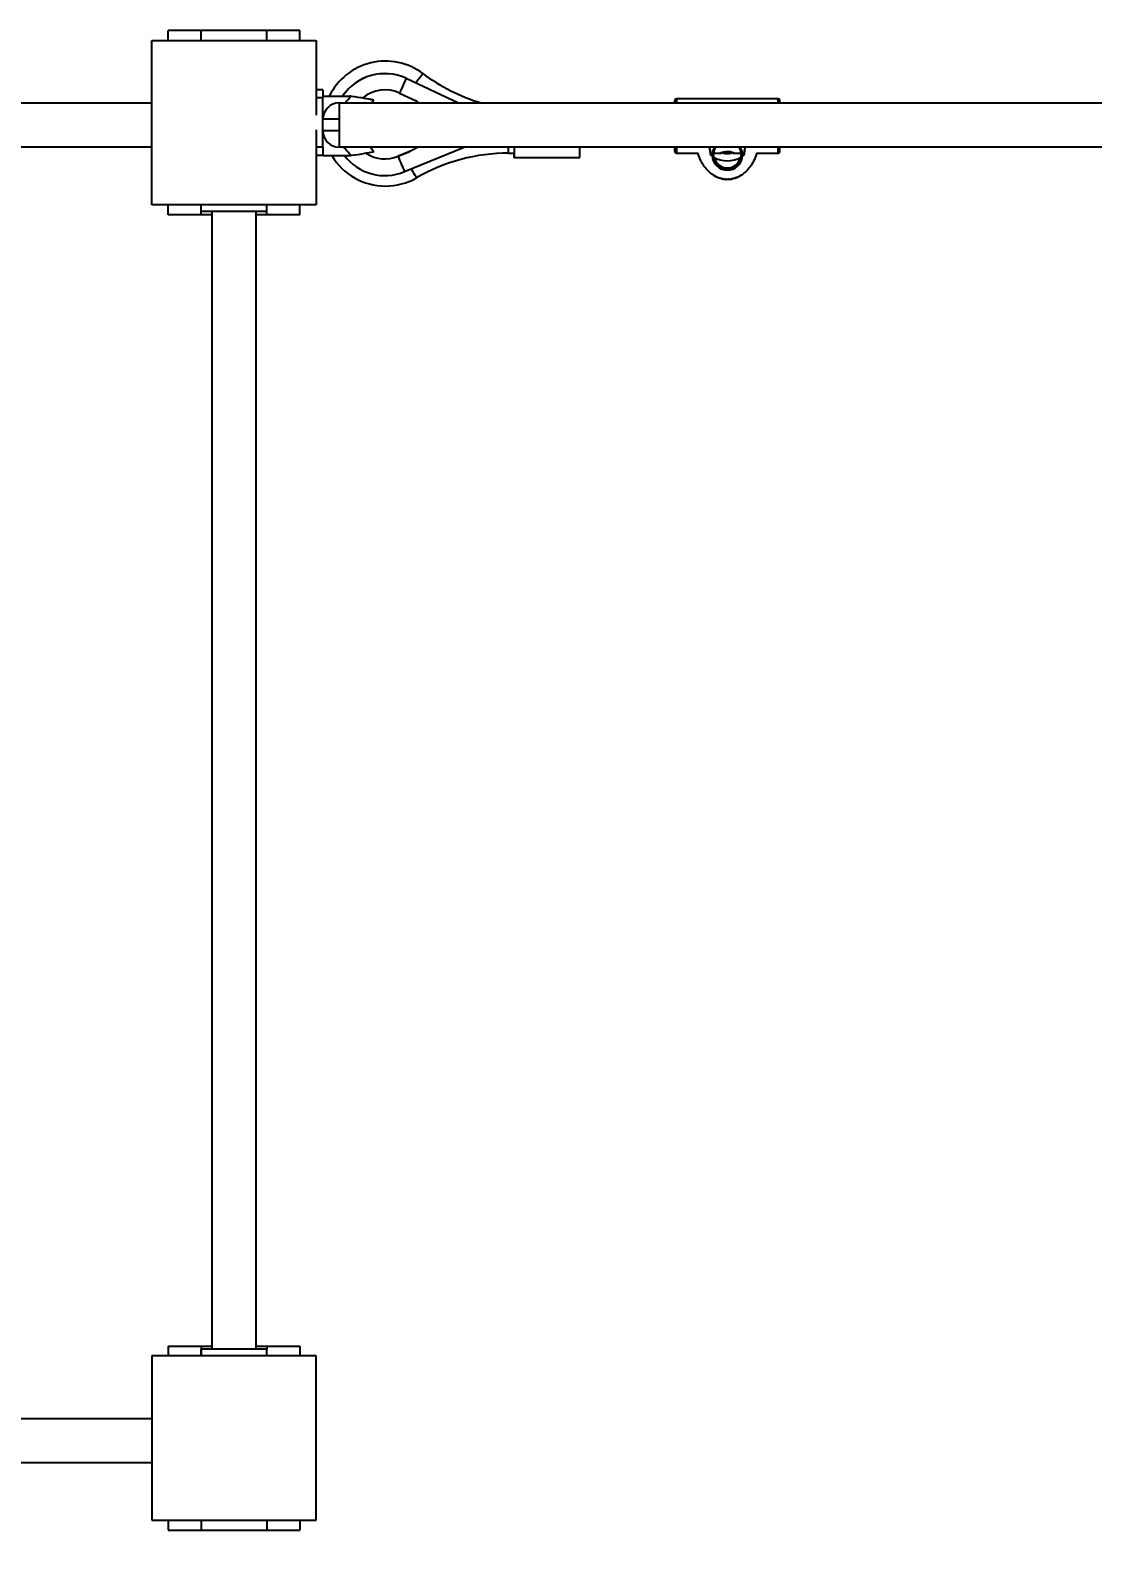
# Model space of a CAD drawing. Header units: millimetres. Extents: x -6755 to 6051, y -4026 to 4737.
# Drawn here: x -2529 to -1883, y -1984 to -1057 of the extents above; entities that cross this region are included whole.
import ezdxf

# ---------------------------------------------------------------- set-up
doc = ezdxf.new("R2010")
doc.units = ezdxf.units.MM
doc.layers.add('DIKOM_РАЗМЕР_ЗОНА', color=7, linetype='Continuous')
doc.layers.add('DIKOM_РАЗМЕР_ОБЪЕКТА', color=7, linetype='Continuous')
doc.styles.add('style1', font='arial.ttf', dxfattribs={"width": 0.8})
doc.dimstyles.new('1-50', dxfattribs={"dimtxt": 300, "dimasz": 200, "dimexe": 100, "dimexo": 0, "dimgap": 100, "dimtad": 1, "dimdec": 0, "dimtxsty": 'style1', "dimcen": 0, "dimclrd": 7, "dimclre": 7, "dimadec": 1, "dimazin": 2, "dimtfac": 1, "dimtdec": 0, "dimtmove": 0, "dimatfit": 3, "dimfxl": 0, "dimlwd": 25, "dimlwe": 18, "dimarcsym": 0})

# ---------------------------------------------------------------- blocks, each defined once
blk = doc.blocks.new('*D9')
at = {"layer": 'Defpoints', "color": 0, "transparency": 16777216}
for p in [(-5255, -1456.99), (3945, -1883.59), (-5255, -2467.29)]:
    blk.add_point(p, dxfattribs=at)
at = {"layer": 'DIKOM_РАЗМЕР_ОБЪЕКТА', "color": 7, "lineweight": 18, "transparency": 16777216}
for p, q in [((-5255, -1456.99), (-5255, -2567.29)), ((3945, -1883.59), (3945, -2567.29))]:
    blk.add_line(p, q, dxfattribs=at)
at = {"layer": 'DIKOM_РАЗМЕР_ОБЪЕКТА', "color": 7, "lineweight": 25, "transparency": 16777216}
blk.add_line((3745, -2467.29), (-5055, -2467.29), dxfattribs=at)
at = {"layer": 'DIKOM_РАЗМЕР_ОБЪЕКТА', "color": 7, "transparency": 16777216}
for points in [[(-5055, -2433.96), (-5055, -2500.63), (-5255, -2467.29)], [(3745, -2433.96), (3745, -2500.63), (3945, -2467.29)]]:
    blk.add_solid(points, dxfattribs=at)
at = {"layer": 'DIKOM_РАЗМЕР_ОБЪЕКТА', "color": 0, "transparency": 16777216, "insert": (-1405.62, -2214.12), "char_height": 300, "attachment_point": 5, "style": 'style1'}
blk.add_mtext('9200', dxfattribs=at)
blk = doc.blocks.new('*D11')
at = {"layer": 'Defpoints', "color": 0, "transparency": 16777216}
for p in [(-6755, -1512.9), (5445, -1512.9), (5445, -3926.5)]:
    blk.add_point(p, dxfattribs=at)
at = {"layer": 'DIKOM_РАЗМЕР_ЗОНА', "color": 7, "lineweight": 18, "transparency": 16777216}
for p, q in [((-6755, -1512.9), (-6755, -4026.5)), ((5445, -1512.9), (5445, -4026.5))]:
    blk.add_line(p, q, dxfattribs=at)
at = {"layer": 'DIKOM_РАЗМЕР_ЗОНА', "color": 7, "lineweight": 25, "transparency": 16777216}
blk.add_line((-6555, -3926.5), (5245, -3926.5), dxfattribs=at)
at = {"layer": 'DIKOM_РАЗМЕР_ЗОНА', "color": 7, "transparency": 16777216}
for points in [[(-6555, -3893.17), (-6555, -3959.83), (-6755, -3926.5)], [(5245, -3893.17), (5245, -3959.83), (5445, -3926.5)]]:
    blk.add_solid(points, dxfattribs=at)
at = {"layer": 'DIKOM_РАЗМЕР_ЗОНА', "color": 0, "transparency": 16777216, "insert": (-417.91, -3673.33), "char_height": 300, "attachment_point": 5, "style": 'style1'}
blk.add_mtext('12200', dxfattribs=at)

msp = doc.modelspace()

# ---------------------------------------------------------------- linework, layer by layer
for p, q in [((-2445, -1062.9), (-2445, -1056.9)), ((-2425, -1056.9), (-2445, -1056.9)), ((-2445, -1062.9), (-2445, -1056.9)), ((-2445, -1056.9), (-2445, -1056.9)), ((-2425, -1062.9), (-2425, -1056.9)), ((-2385, -1056.9), (-2425, -1056.9)), ((-2385, -1062.9), (-2385, -1056.9)), ((-2365, -1056.9), (-2385, -1056.9)), ((-2365, -1062.9), (-2365, -1056.9)), ((-2455, -1162.9), (-2455, -1062.9)), ((-2455, -1062.9), (-2445, -1062.9)), ((-2455, -1100.9), (-2455, -1062.9)), ((-2455, -1062.9), (-2455, -1062.9)), ((-2445, -1062.9), (-2355, -1062.9)), ((-2355, -1062.9), (-2355, -1108.4)), ((-2351, -1092.9), (-2355, -1092.9)), ((-2300.36, -1085.98), (-2300.35, -1085.96)), ((-2300.36, -1085.98), (-2268.51, -1100.9)), ((-2300.35, -1085.96), (-2268.46, -1100.9)), ((-2617.02, -1100.9), (-2455, -1100.9)), ((-2351, -1097.9), (-2355, -1097.9)), ((-2351, -1096.9), (-2344, -1096.9)), ((-2351, -1127.9), (-2351, -1097.9)), ((-2344, -1096.9), (-2334.86, -1096.9)), ((-2341, -1100.9), (-969, -1100.9)), ((-2341, -1100.9), (-2341, -1100.9)), ((-2340.99, -1100.9), (-2093.02, -1100.9)), ((-2340.99, -1100.9), (-2340.99, -1100.9)), ((-2304.35, -1094.94), (-2293.93, -1099.82)), ((-2074, -1098.4), (-2136, -1098.4)), ((-2086.2, -1100.9), (-2086.02, -1100.9)), ((-2341, -1110.9), (-2351, -1110.9)), ((-2341, -1110.9), (-2341, -1117.9)), ((-2355, -1117.4), (-2355, -1162.9)), ((-2341, -1117.9), (-2351, -1117.9)), ((-2455, -1127.9), (-2617.02, -1127.9)), ((-2455, -1162.9), (-2455, -1127.9)), ((-2351, -1127.9), (-2355, -1127.9)), ((-969, -1127.9), (-2341, -1127.9)), ((-2093.02, -1127.9), (-2340.99, -1127.9)), ((-2340.99, -1127.9), (-2340.99, -1127.9)), ((-2297.78, -1130.3), (-2305.3, -1133.38)), ((-2305.3, -1133.38), (-2298.06, -1130.42)), ((-2301.33, -1142.74), (-2265.09, -1127.9)), ((-2136, -1131.4), (-2122.81, -1131.4)), ((-2113.29, -1131.4), (-2108.63, -1131.4)), ((-2107.44, -1131.44), (-2107.9, -1131.4)), ((-2102.1, -1131.4), (-2102.56, -1131.44)), ((-2101.36, -1131.4), (-2096.57, -1131.4)), ((-2094.28, -1128.43), (-2095.04, -1133.01)), ((-2087.19, -1131.4), (-2074, -1131.4)), ((-2351, -1132.9), (-2355, -1132.9)), ((-2350.82, -1132.9), (-2344, -1132.9)), ((-2344, -1132.9), (-2334.86, -1132.9)), ((-2238.11, -1131.51), (-2234.66, -1131.51)), ((-2234.66, -1134.07), (-2194.66, -1134.07)), ((-2234.66, -1134.07), (-2234.66, -1134.07)), ((-2234.66, -1134.07), (-2234.66, -1134.07)), ((-2234.66, -1134.07), (-2234.66, -1134.07)), ((-2114.25, -1133.01), (-2114.96, -1133.01)), ((-2114.25, -1133.01), (-2114.96, -1133.01)), ((-2113.49, -1133.01), (-2114.25, -1133.01)), ((-2114.25, -1133.01), (-2113.49, -1133.01)), ((-2113.52, -1133.01), (-2113.52, -1132.1)), ((-2113.49, -1133.01), (-2113.5, -1132.51)), ((-2105, -1140.51), (-2105, -1140.51)), ((-2096.5, -1132.51), (-2096.51, -1133.01)), ((-2096.51, -1133.01), (-2095.75, -1133.01)), ((-2096.51, -1133.01), (-2095.75, -1133.01)), ((-2095.04, -1133.01), (-2095.75, -1133.01)), ((-2095.04, -1133.01), (-2095.75, -1133.01)), ((-2114.17, -1144.35), (-2113.08, -1145.07)), ((-2114.17, -1144.47), (-2114.17, -1144.36)), ((-2114.16, -1144.36), (-2114.07, -1144.41)), ((-2113.95, -1144.53), (-2114.08, -1144.44)), ((-2114.07, -1144.41), (-2113.96, -1144.48)), ((-2113.96, -1144.48), (-2113.87, -1144.54)), ((-2113.87, -1144.58), (-2113.95, -1144.53)), ((-2113.87, -1144.54), (-2112.56, -1145.36)), ((-2113.08, -1145.07), (-2113.87, -1144.58)), ((-2113.08, -1145.07), (-2113.08, -1145.04)), ((-2113.08, -1145.04), (-2113.08, -1145.15)), ((-2113.08, -1145.17), (-2113.08, -1145.05)), ((-2113.08, -1145.18), (-2112.02, -1145.78)), ((-2112.03, -1145.77), (-2113.08, -1145.19)), ((-2112.84, -1145.17), (-2112.84, -1145.29)), ((-2112.84, -1145.29), (-2112.66, -1145.39)), ((-2112.66, -1145.27), (-2112.66, -1145.39)), ((-2112.56, -1145.36), (-2111.86, -1145.74)), ((-2112.26, -1145.51), (-2112.26, -1145.62)), ((-2112.26, -1145.62), (-2112.17, -1145.68)), ((-2112.17, -1145.56), (-2112.17, -1145.68)), ((-2112.06, -1145.63), (-2112.04, -1145.65)), ((-2112.06, -1145.63), (-2112.06, -1145.74)), ((-2112.03, -1145.77), (-2112.03, -1145.66)), ((-2112.03, -1145.66), (-2111.84, -1145.75)), ((-2111.91, -1145.75), (-2112.01, -1145.7)), ((-2111.86, -1145.74), (-2111.71, -1145.82)), ((-2111.71, -1145.82), (-2111.21, -1146.11)), ((-2111.21, -1146.11), (-2111.02, -1146.22)), ((-2110.94, -1146.28), (-2111.06, -1146.21)), ((-2111.02, -1146.22), (-2110.94, -1146.29)), ((-2110.94, -1146.29), (-2110.94, -1146.28)), ((-2110.94, -1146.28), (-2110.94, -1146.28)), ((-2110.32, -1146.53), (-2110.32, -1146.43)), ((-2110.32, -1146.43), (-2109.23, -1146.79)), ((-2110.12, -1146.48), (-2109.43, -1146.71)), ((-2109.43, -1146.75), (-2110.12, -1146.52)), ((-2109.23, -1146.8), (-2109.23, -1146.9)), ((-2109.23, -1146.9), (-2109.23, -1146.83)), ((-2108.44, -1147.11), (-2108.44, -1147.01)), ((-2108.44, -1147.01), (-2108.24, -1147.03)), ((-2108.24, -1147.03), (-2107.55, -1147.17)), ((-2107.55, -1147.2), (-2108.24, -1147.07)), ((-2107.55, -1147.2), (-2107.55, -1147.2)), ((-2107.35, -1147.22), (-2107.35, -1147.3)), ((-2107.35, -1147.22), (-2107.35, -1147.29)), ((-2107.35, -1147.22), (-2107.35, -1147.3)), ((-2107.35, -1147.3), (-2107.35, -1147.22)), ((-2107.22, -1147.33), (-2106.34, -1147.35)), ((-2106.93, -1147.38), (-2107.21, -1147.33)), ((-2106.7, -1147.41), (-2106.7, -1147.31)), ((-2106.01, -1147.35), (-2104.97, -1147.39)), ((-2105.98, -1147.37), (-2105.98, -1147.47)), ((-2105.98, -1147.4), (-2105.98, -1147.47)), ((-2105.98, -1147.4), (-2105.98, -1147.47)), ((-2105.95, -1147.48), (-2105.69, -1147.5)), ((-2105.75, -1147.36), (-2105.91, -1147.37)), ((-2105.91, -1147.47), (-2105.91, -1147.37)), ((-2105.55, -1147.46), (-2105.91, -1147.47)), ((-2105.6, -1147.46), (-2105.91, -1147.47)), ((-2104.91, -1147.41), (-2104.91, -1147.39)), ((-2103.42, -1147.43), (-2101.9, -1147.18)), ((-2103.4, -1147.32), (-2103.4, -1147.43)), ((-2103.37, -1147.31), (-2103.37, -1147.41)), ((-2103.37, -1147.42), (-2103.37, -1147.41)), ((-2101.94, -1147.19), (-2101.95, -1147.19)), ((-2101.94, -1147.09), (-2101.94, -1147.19)), ((-2101.93, -1147.19), (-2101.93, -1147.09)), ((-2100.87, -1146.93), (-2100.96, -1146.94)), ((-2100.93, -1146.92), (-2100.87, -1146.93)), ((-2100.27, -1146.64), (-2099.38, -1146.31)), ((-2100.27, -1146.74), (-2100.27, -1146.64)), ((-2100.07, -1146.54), (-2099.04, -1146.14)), ((-2099.58, -1146.4), (-2100.07, -1146.58)), ((-2100.07, -1146.58), (-2100.07, -1146.58)), ((-2099.38, -1146.28), (-2099.38, -1146.31)), ((-2099.38, -1146.39), (-2099.38, -1146.28)), ((-2099.38, -1146.28), (-2099.38, -1146.35)), ((-2099.11, -1146.3), (-2099.38, -1146.42)), ((-2099.38, -1146.39), (-2099.38, -1146.34)), ((-2099.38, -1146.42), (-2099.38, -1146.35)), ((-2099.11, -1146.2), (-2099.33, -1146.26)), ((-2099.33, -1146.26), (-2099.33, -1146.37)), ((-2099.11, -1146.2), (-2098.76, -1146.04)), ((-2098.74, -1146.07), (-2099.11, -1146.3)), ((-2098.79, -1146.06), (-2098.35, -1145.96)), ((-2098.35, -1145.96), (-2098.23, -1145.9)), ((-2098.23, -1145.9), (-2097.79, -1145.57)), ((-2097.47, -1145.51), (-2097.84, -1145.63)), ((-2097.47, -1145.39), (-2097.69, -1145.51)), ((-2097.54, -1145.41), (-2096.51, -1144.79)), ((-2097.47, -1145.39), (-2097.25, -1145.24)), ((-2097.2, -1145.35), (-2097.47, -1145.51)), ((-2097.25, -1145.35), (-2097.25, -1145.24)), ((-2096.31, -1144.68), (-2097.2, -1145.24)), ((-2097.2, -1145.21), (-2097.2, -1145.32)), ((-2096.51, -1144.83), (-2097, -1145.14)), ((-2096.31, -1144.69), (-2096.31, -1144.8)), ((-2445, -1162.9), (-2455, -1162.9)), ((-2455, -1162.9), (-2455, -1162.9)), ((-2445, -1168.9), (-2445, -1162.9)), ((-2445, -1168.9), (-2445, -1162.9)), ((-2355, -1162.9), (-2445, -1162.9)), ((-2425, -1166.9), (-2425, -1162.9)), ((-2425, -1166.9), (-2425, -1162.9)), ((-2425, -1166.9), (-2425, -1162.9)), ((-2425, -1166.9), (-2425, -1162.9)), ((-2425, -1166.9), (-2425, -1162.9)), ((-2425, -1166.9), (-2425, -1162.9)), ((-2425, -1166.9), (-2425, -1162.9)), ((-2425, -1166.9), (-2425, -1162.9)), ((-2425, -1166.9), (-2425, -1162.9)), ((-2425, -1166.9), (-2425, -1162.9)), ((-2425, -1168.9), (-2425, -1162.9)), ((-2425, -1166.9), (-2425, -1166.9)), ((-2425, -1166.9), (-2425, -1166.9)), ((-2385, -1166.9), (-2425, -1166.9)), ((-2425, -1166.9), (-2425, -1166.9)), ((-2425, -1166.9), (-2425, -1166.9)), ((-2425, -1166.9), (-2425, -1166.9)), ((-2418.5, -1166.9), (-2418.5, -1858.9)), ((-2418.5, -1166.9), (-2418.5, -1858.9)), ((-2418.5, -1166.9), (-2418.5, -1858.9)), ((-2418.5, -1166.9), (-2418.5, -1858.9)), ((-2418.5, -1166.9), (-2418.5, -1858.9)), ((-2391.5, -1858.9), (-2391.5, -1166.9)), ((-2385, -1166.9), (-2385, -1162.9)), ((-2385, -1168.9), (-2385, -1166.9)), ((-2365, -1168.9), (-2365, -1162.9)), ((-2425, -1168.9), (-2445, -1168.9)), ((-2445, -1168.9), (-2445, -1168.9)), ((-2418.5, -1168.9), (-2425, -1168.9)), ((-2385, -1168.9), (-2391.5, -1168.9)), ((-2365, -1168.9), (-2385, -1168.9)), ((-2455, -1862.9), (-2455, -1862.9)), ((-2455, -1862.9), (-2455, -1962.9)), ((-2455, -1862.9), (-2455, -1900.9)), ((-2445, -1862.9), (-2455, -1862.9)), ((-2445, -1856.9), (-2445, -1862.9)), ((-2445, -1856.9), (-2425, -1856.9)), ((-2445, -1856.9), (-2445, -1862.9)), ((-2445, -1856.9), (-2445, -1856.9)), ((-2355, -1862.9), (-2445, -1862.9)), ((-2425, -1856.9), (-2425, -1862.9)), ((-2425, -1856.9), (-2418.5, -1856.9)), ((-2425, -1862.9), (-2425, -1858.9)), ((-2425, -1862.9), (-2425, -1858.9)), ((-2425, -1858.9), (-2425, -1858.9)), ((-2425, -1862.9), (-2425, -1858.9)), ((-2425, -1862.9), (-2425, -1858.9)), ((-2425, -1858.9), (-2425, -1858.9)), ((-2425, -1862.9), (-2425, -1858.9)), ((-2385, -1858.9), (-2425, -1858.9)), ((-2425, -1862.9), (-2425, -1858.9)), ((-2425, -1858.9), (-2425, -1858.9)), ((-2425, -1862.9), (-2425, -1858.9)), ((-2425, -1862.9), (-2425, -1858.9)), ((-2425, -1858.9), (-2425, -1858.9)), ((-2425, -1862.9), (-2425, -1858.9)), ((-2425, -1862.9), (-2425, -1858.9)), ((-2425, -1858.9), (-2425, -1858.9)), ((-2391.5, -1856.9), (-2385, -1856.9)), ((-2385, -1856.9), (-2365, -1856.9)), ((-2385, -1856.9), (-2385, -1858.9)), ((-2385, -1862.9), (-2385, -1858.9)), ((-2365, -1856.9), (-2365, -1862.9)), ((-2355, -1962.9), (-2355, -1862.9)), ((-2617.02, -1900.9), (-2455, -1900.9)), ((-2455, -1927.9), (-2617.02, -1927.9)), ((-2455, -1927.9), (-2455, -1962.9)), ((-2455, -1962.9), (-2455, -1962.9)), ((-2455, -1962.9), (-2445, -1962.9)), ((-2445, -1962.9), (-2445, -1968.9)), ((-2445, -1962.9), (-2445, -1968.9)), ((-2445, -1962.9), (-2355, -1962.9)), ((-2425, -1962.9), (-2425, -1968.9)), ((-2385, -1962.9), (-2385, -1968.9)), ((-2365, -1962.9), (-2365, -1968.9)), ((-2445, -1968.9), (-2425, -1968.9)), ((-2445, -1968.9), (-2445, -1968.9)), ((-2425, -1968.9), (-2385, -1968.9)), ((-2385, -1968.9), (-2365, -1968.9))]:
    msp.add_line(p, q)
at = {"flags": 128}
for points in [[(-2290.14, -1083.11), (-2290.17, -1083.15), (-2290.39, -1083.45), (-2290.83, -1084.03), (-2291.46, -1084.87), (-2292.25, -1085.92), (-2293.17, -1087.14), (-2294.17, -1088.48), (-2294.38, -1088.76)], [(-2351, -1092.9), (-2351, -1092.99), (-2351, -1093.28), (-2351, -1093.74), (-2351, -1094.36), (-2351, -1095.12), (-2351, -1095.98), (-2351, -1096.92), (-2351, -1097.9)], [(-2300.36, -1085.98), (-2301.14, -1087.76), (-2301.9, -1089.47), (-2302.59, -1091.03), (-2303.2, -1092.39), (-2303.69, -1093.5), (-2304.06, -1094.32), (-2304.28, -1094.8), (-2304.35, -1094.94)], [(-2341, -1100.9), (-2341, -1101.09), (-2341, -1101.66), (-2341, -1102.58), (-2341, -1103.83), (-2341, -1105.34), (-2341, -1107.07), (-2341, -1108.95), (-2341, -1110.9)], [(-2333.78, -1096.92), (-2331.71, -1097.06), (-2329.65, -1097.35)], [(-2329.65, -1097.35), (-2327.73, -1097.69), (-2325.93, -1098.01), (-2323, -1098.52), (-2321.74, -1098.75), (-2320.78, -1098.92), (-2320.12, -1099.03), (-2320, -1099.05)], [(-2326.72, -1097.87), (-2325.62, -1098.06), (-2324.24, -1098.31), (-2323.09, -1098.51), (-2321.69, -1098.76), (-2321.41, -1098.8), (-2321.44, -1098.8)], [(-2321.44, -1100.9), (-2320.71, -1099.94), (-2319.94, -1099.11)], [(-2137, -1100.9), (-2137, -1100.42), (-2137, -1099.73), (-2137, -1099.42)], [(-2137, -1099.44), (-2137, -1099.47), (-2137, -1099.86), (-2137, -1100.61), (-2137, -1100.9)], [(-2137, -1099.46), (-2137, -1099.46), (-2137, -1100.01), (-2137, -1100.9)], [(-2137, -1100.9), (-2137, -1099.99), (-2137, -1099.47)], [(-2136, -1098.4), (-2136, -1098.53), (-2136, -1099.03), (-2136, -1099.89), (-2136, -1100.9)], [(-2074, -1100.9), (-2074, -1099.86), (-2074, -1099.02), (-2074, -1098.53), (-2074, -1098.4)], [(-2073, -1100.9), (-2073, -1100.42), (-2073, -1099.73), (-2073, -1099.42), (-2073, -1099.44)], [(-2073, -1100.9), (-2073, -1099.99), (-2073, -1099.47), (-2073, -1099.46)], [(-2341, -1117.9), (-2341, -1119.85), (-2341, -1121.72), (-2341, -1123.45), (-2341, -1124.97), (-2341, -1126.21), (-2341, -1127.14), (-2341, -1127.7), (-2341, -1127.9)], [(-2351, -1127.9), (-2351, -1128.87), (-2351, -1129.81), (-2351, -1130.67), (-2351, -1131.43), (-2351, -1132.05), (-2351, -1132.52), (-2351, -1132.8), (-2351, -1132.9)], [(-2319.98, -1130.74), (-2320.02, -1130.74), (-2320.54, -1130.83), (-2321.46, -1131), (-2322.89, -1131.25), (-2324.84, -1131.59), (-2326.55, -1131.89), (-2328.52, -1132.24), (-2329.65, -1132.44)], [(-2321.44, -1130.99), (-2321.51, -1131), (-2322.01, -1131.09), (-2322.96, -1131.26), (-2324.23, -1131.48), (-2324.47, -1131.53)], [(-2319.93, -1130.69), (-2320.7, -1129.87), (-2322.18, -1127.9)], [(-2238.11, -1131.51), (-2238.11, -1131.47), (-2238.11, -1131.09), (-2238.11, -1130.37), (-2238.11, -1129.32), (-2238.11, -1128), (-2238.11, -1127.9)], [(-2234.66, -1127.9), (-2234.66, -1129.05), (-2234.66, -1130.64), (-2234.66, -1131.96), (-2234.66, -1132.98), (-2234.66, -1133.68), (-2234.66, -1134.03), (-2234.66, -1134.03), (-2234.66, -1133.68), (-2234.66, -1132.98), (-2234.66, -1131.96), (-2234.66, -1131.51)], [(-2194.66, -1134.07), (-2194.66, -1134.03), (-2194.66, -1133.68), (-2194.66, -1132.98), (-2194.66, -1131.96), (-2194.66, -1130.64), (-2194.66, -1129.05), (-2194.66, -1127.9)], [(-2137, -1127.9), (-2137, -1128.06), (-2137, -1129.18), (-2137, -1129.94), (-2137, -1130.33), (-2137, -1130.36)], [(-2137, -1130.37), (-2137, -1130.06), (-2137, -1129.37), (-2137, -1128.31), (-2137, -1127.9)], [(-2137, -1127.9), (-2137, -1128.62), (-2137, -1129.79), (-2137, -1130.34), (-2137, -1130.33)], [(-2136, -1127.9), (-2136, -1128.37), (-2136, -1129.63), (-2136, -1130.57), (-2136, -1131.16), (-2136, -1131.39), (-2136, -1131.4)], [(-2115.81, -1127.9), (-2115.42, -1130.27), (-2114.96, -1133.01)], [(-2114.96, -1133.01), (-2115.41, -1130.31), (-2115.81, -1127.9)], [(-2113.5, -1132.51), (-2112.89, -1129.36), (-2111.95, -1127.9)], [(-2108.17, -1131.37), (-2108.8, -1131.39), (-2109, -1131.32), (-2108.78, -1131.15), (-2108.16, -1130.9), (-2107.17, -1130.66), (-2105.92, -1130.49), (-2104.59, -1130.46), (-2103.33, -1130.57), (-2102.25, -1130.79), (-2101.44, -1131.05), (-2101.04, -1131.26), (-2101, -1131.32), (-2101.22, -1131.39), (-2101.83, -1131.37)], [(-2098.05, -1127.9), (-2097.11, -1129.36), (-2096.5, -1132.51)], [(-2095.04, -1133.01), (-2094.59, -1130.31), (-2094.19, -1127.9)], [(-2094.19, -1127.9), (-2094.58, -1130.27), (-2095.04, -1133.01)], [(-2074, -1131.4), (-2074, -1131.39), (-2074, -1131.16), (-2074, -1130.56), (-2074, -1129.61), (-2074, -1128.33), (-2074, -1127.9)], [(-2073, -1130.33), (-2073, -1130.33), (-2073, -1129.8), (-2073, -1128.7), (-2073, -1127.9)], [(-2073, -1130.36), (-2073, -1130.37), (-2073, -1130.06), (-2073, -1129.37), (-2073, -1128.31), (-2073, -1127.9)], [(-2329.65, -1132.44), (-2331.64, -1132.72), (-2333.76, -1132.88)], [(-2293.98, -1146.45), (-2294.08, -1146.28), (-2294.35, -1145.81), (-2294.8, -1145.03), (-2295.39, -1144), (-2296.11, -1142.76), (-2296.91, -1141.37), (-2297.11, -1141.01)], [(-2114.17, -1144.36), (-2114.17, -1144.35), (-2114.16, -1144.36)], [(-2114.08, -1144.44), (-2114.13, -1144.41), (-2114.16, -1144.39)], [(-2113.08, -1145.15), (-2113.08, -1145.17), (-2113.08, -1145.18), (-2113.08, -1145.18)], [(-2113.08, -1145.15), (-2113.08, -1145.17), (-2113.08, -1145.18), (-2113.08, -1145.19)], [(-2113.08, -1145.15), (-2113.08, -1145.17), (-2113.08, -1145.18), (-2113.08, -1145.19)], [(-2113.08, -1145.19), (-2113.08, -1145.18), (-2113.08, -1145.17)], [(-2112.66, -1145.39), (-2112.37, -1145.56), (-2112.26, -1145.62)], [(-2112.17, -1145.68), (-2112.08, -1145.74), (-2112.06, -1145.74)], [(-2112.06, -1145.74), (-2112.03, -1145.77), (-2112.03, -1145.77)], [(-2106.14, -1147.4), (-2106.42, -1147.42), (-2106.7, -1147.41)], [(-2105.98, -1147.4), (-2106.06, -1147.4), (-2106.14, -1147.4)], [(-2105.91, -1147.37), (-2105.96, -1147.37), (-2105.98, -1147.37), (-2105.98, -1147.37)], [(-2105.91, -1147.47), (-2105.96, -1147.47), (-2105.98, -1147.47), (-2105.97, -1147.47), (-2105.95, -1147.48)], [(-2104.91, -1147.41), (-2105.41, -1147.45), (-2105.91, -1147.47)], [(-2104.97, -1147.39), (-2104.94, -1147.39), (-2104.91, -1147.39), (-2104.89, -1147.39), (-2104.88, -1147.4), (-2104.88, -1147.4), (-2104.89, -1147.4), (-2104.91, -1147.41)], [(-2104.47, -1147.5), (-2104.47, -1147.5), (-2104.4, -1147.48)], [(-2104.4, -1147.49), (-2104.44, -1147.5), (-2104.47, -1147.5)], [(-2103.43, -1147.31), (-2102.49, -1147.17), (-2101.98, -1147.08)], [(-2103.37, -1147.41), (-2103.28, -1147.39), (-2103.2, -1147.37)], [(-2103.2, -1147.37), (-2103.02, -1147.34), (-2102.93, -1147.33)], [(-2102.93, -1147.33), (-2102.69, -1147.29), (-2102.51, -1147.26)], [(-2102.51, -1147.26), (-2102.25, -1147.22), (-2102.13, -1147.2)], [(-2102.13, -1147.2), (-2101.99, -1147.19), (-2101.94, -1147.19)], [(-2100.96, -1146.94), (-2101.24, -1146.99), (-2101.66, -1147.06), (-2101.97, -1147.11)], [(-2099.38, -1146.42), (-2099.38, -1146.41), (-2099.38, -1146.4), (-2099.38, -1146.39)], [(-2097.2, -1145.35), (-2097.2, -1145.35), (-2097.2, -1145.34), (-2097.2, -1145.32)], [(-2096.51, -1144.79), (-2096.42, -1144.74), (-2096.37, -1144.71), (-2096.33, -1144.69), (-2096.31, -1144.69), (-2096.31, -1144.69)]]:
    msp.add_lwpolyline(points, dxfattribs=at)
for centre, radius, start, end in [((-2312.94, -1113.51), 38, 53.1301, 154.00052), ((-2312.94, -1113.51), 38, 53.1301, 154.00052), ((-2313.3, -1114.15), 31, 65.32731, 146.17773), ((-2313.29, -1114.13), 31, 65.32732, 146.0105), ((-2222.94, -993.51), 112, 233.1301, 253.49263), ((-2313.26, -1113.96), 21, 64.9049, 129.92339), ((-2341, -1110.9), 10, 90, 180), ((-2341, -1110.9), 10, 90, 180), ((-2334.86, -1126.9), 30, 87.93784, 90), ((-2222.94, -993.51), 128, 235.77186, 237.02786), ((-2222.94, -993.51), 128, 235.77186, 237.02786), ((-2136, -1099.4), 1, 90, 180), ((-2074, -1099.4), 1, 0, 90), ((-2341, -1117.9), 10, 180, 270), ((-2341, -1117.9), 10, 180, 270), ((-2238.11, -1243.51), 128, 115.4111, 118.0282), ((-2136, -1130.4), 1, 180, 270), ((-2136, -1130.4), 1, 180, 270), ((-2105.14, -1132.69), 9.11, 148.24522, 182.08029), ((-2108.05, -1133.86), 2.49, 75.64976, 92.78921), ((-2101.95, -1133.86), 2.49, 87.21079, 104.35024), ((-2104.84, -1132.69), 9.09, 357.94652, 31.79285), ((-2074, -1130.4), 1, 270, 0), ((-2074, -1130.4), 1, 270, 0), ((-2312.94, -1113.51), 38, 210.81611, 270), ((-2312.94, -1113.51), 38, 210.81611, 270), ((-2313.29, -1114.13), 31, 217.38157, 292.68944), ((-2334.86, -1102.9), 30, 270, 272.09885), ((-2313.25, -1113.95), 21, 237.46837, 292.26439), ((-2057.04, -1032.99), 267.81, 202.03261, 204.19253), ((-2238.11, -1243.51), 112, 90, 119.92643), ((-2238.11, -1243.51), 112, 90, 119.92643), ((-2105, -1132.59), 9.26, 182.63444, 357.36321), ((-2105, -1132.51), 8.5, 183.37231, 356.62771), ((-2105, -1119.58), 16.57, 239.51755, 300.20926), ((-2105, -1132.51), 8, 192.04183, 347.9579), ((-2105, -1132.51), 8, 192.04221, 270.00094), ((-2105.01, -1132.46), 8, 192.50429, 270.03955), ((-2105, -1120.07), 11.63, 257.9166, 282.08447), ((-2105, -1132.46), 8, 269.97563, 347.48567), ((-2312.94, -1113.51), 38, 270, 299.92643), ((-2312.94, -1113.51), 38, 270, 299.92643), ((-2114.12, -1147.38), 2.46, 58.38843, 64.8886), ((-2054.1, -1040.78), 119.84, 241.15877, 241.61868), ((-2110.39, -1147.13), 0.711, 67.25509, 83.95783), ((-2110.38, -1147.11), 0.649, 65.64431, 84.01754), ((-2109.46, -1147.08), 0.37, 51.58119, 85.37318), ((-2109.66, -1147.63), 0.91, 61.76379, 75.20333), ((-2108.41, -1147.61), 0.603, 73.41338, 92.48398), ((-2108.42, -1147.67), 0.636, 73.11934, 91.38332), ((-2107.54, -1147.52), 0.358, 58.58822, 92.12991), ((-2107.65, -1148), 0.805, 68.22111, 82.74985), ((-2107.15, -1146.5), 0.83, 255.87642, 264.99111), ((-2106.3, -1143.14), 4.29, 261.57132, 264.65536), ((-2106.27, -1151.41), 4.07, 86.28639, 90.94029), ((-2100.62, -1166.88), 19.77, 98.19426, 101.02239), ((-2101.83, -1161.89), 14.62, 96.6918, 100.10228), ((-2099.52, -1159.46), 12.62, 96.4153, 101.22211), ((-2099.89, -1147.2), 0.681, 104.76456, 123.27126), ((-2100.01, -1147.01), 0.435, 98.31753, 126.74836), ((-2099.17, -1147.38), 1.06, 101.43315, 112.67962), ((-2099.22, -1146.61), 0.366, 108.10859, 116.53219), ((-2099.22, -1146.71), 0.358, 107.86177, 116.47296), ((-2099.48, -1145.42), 0.961, 279.14825, 293.23064), ((-2098.58, -1147.06), 1.02, 101.77572, 116.66132), ((-2096.5, -1147.3), 2.15, 118.70581, 126.61145), ((-2098.24, -1144.17), 1.55, 299.68717, 309.92758), ((-2097.01, -1145.6), 0.433, 116.22764, 123.84632), ((-2097.01, -1145.71), 0.434, 116.05081, 123.63649), ((-2096.58, -1145.97), 0.934, 116.76599, 131.63777), ((-2096, -1145.52), 0.852, 111.21418, 126.6956)]:
    msp.add_arc(centre, radius, start, end)
for points, knots in [([(-2337.41, -1100.9), (-2337.4, -1100.89), (-2336.39, -1099.41), (-2335.08, -1098.16), (-2333.78, -1096.92)], [0, 0, 0, 0, 0.005202, 1, 1, 1, 1]), ([(-2333.76, -1132.9), (-2335.07, -1131.62), (-2336.66, -1130.07), (-2337.88, -1128.22), (-2338.1, -1127.9)], [0, 0, 0, 0, 0.822876, 1, 1, 1, 1]), ([(-2114.17, -1144.47), (-2115.04, -1143.78), (-2116.85, -1142.34), (-2119.12, -1139.57), (-2121.16, -1136.08), (-2122.42, -1133.29), (-2122.78, -1131.56), (-2122.81, -1131.4)], [0, 0, 0, 0, 0.208819, 0.432473, 0.668515, 0.967799, 1, 1, 1, 1]), ([(-2087.19, -1131.4), (-2087.22, -1131.56), (-2087.58, -1133.29), (-2088.87, -1136.15), (-2090.99, -1139.75), (-2093.43, -1142.65), (-2095.38, -1144.1), (-2096.31, -1144.8)], [0, 0, 0, 0, 0.031069, 0.319839, 0.56109, 0.788687, 1, 1, 1, 1])]:
    msp.add_open_spline(points, degree=3, knots=knots)
for points in [[(-2110.32, -1146.53), (-2110.94, -1146.29)], [(-2108.44, -1147.11), (-2109.23, -1146.9)], [(-2105, -1147.51), (-2105.69, -1147.5)], [(-2104.47, -1147.5), (-2105, -1147.51)], [(-2100.27, -1146.74), (-2100.87, -1146.93)]]:
    msp.add_open_spline(points, degree=1)

# ---------------------------------------------------------------- dimensions: what is measured, and where the dimension line sits
at = {"layer": 'DIKOM_РАЗМЕР_ЗОНА'}
dim = msp.add_linear_dim(base=(5445, -3926.5), p1=(-6755, -1512.9), p2=(5445, -1512.9), dimstyle='1-50', dxfattribs=at)
dim.commit()
dim.dimension.update_dxf_attribs({"geometry": '*D11', "text_midpoint": (-417.91, -3926.5), "dimtype": 160})
at = {"layer": 'DIKOM_РАЗМЕР_ОБЪЕКТА'}
dim = msp.add_linear_dim(base=(-5255, -2467.29), p1=(3945, -1883.59), p2=(-5255, -1456.99), dimstyle='1-50', dxfattribs=at)
dim.commit()
dim.dimension.update_dxf_attribs({"geometry": '*D9', "text_midpoint": (-1405.62, -2467.29), "dimtype": 160})

doc.saveas('drawing.dxf')
